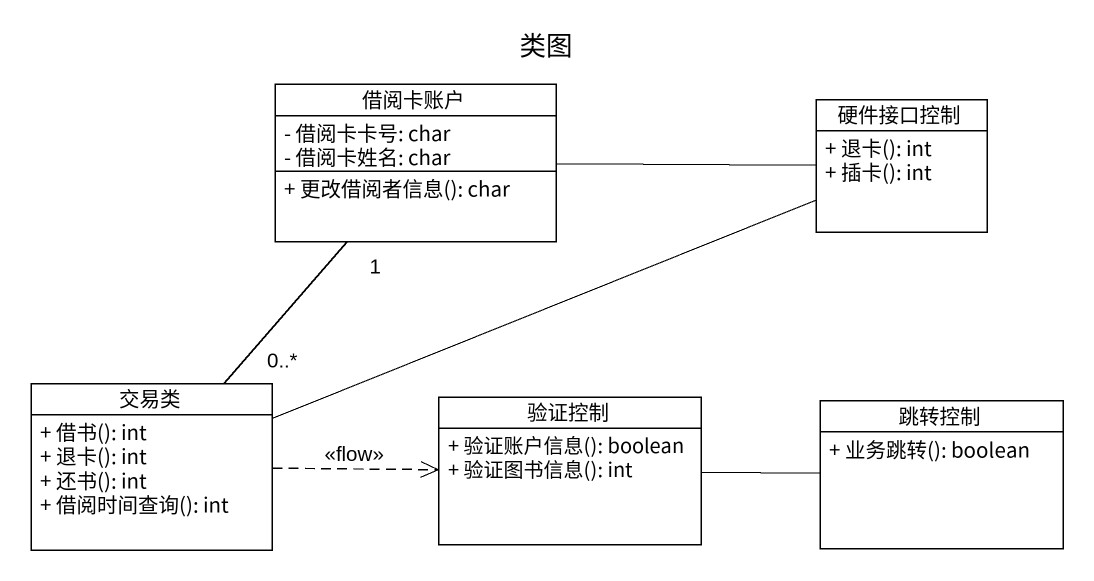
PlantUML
@startuml
title 类图
hide circle
hide empty members
skinparam classAttributeIconSize 0
class 借阅卡账户 {
  - 借阅卡卡号: char
  - 借阅卡姓名: char
  + 更改借阅者信息(): char
}
class 硬件接口控制 {
  + 退卡(): int
  + 插卡(): int
}
class 交易类 {
  + 借书(): int
  + 退卡(): int
  + 还书(): int
  + 借阅时间查询(): int
}
class 验证控制 {
  + 验证账户信息(): boolean
  + 验证图书信息(): int
}
class 跳转控制 {
  + 业务跳转(): boolean
}
借阅卡账户 -right- 硬件接口控制
借阅卡账户 "1" -- "0..*" 交易类
交易类 -right- 硬件接口控制
交易类 .right.> 验证控制 : <<flow>>
验证控制 -right- 跳转控制
@enduml
